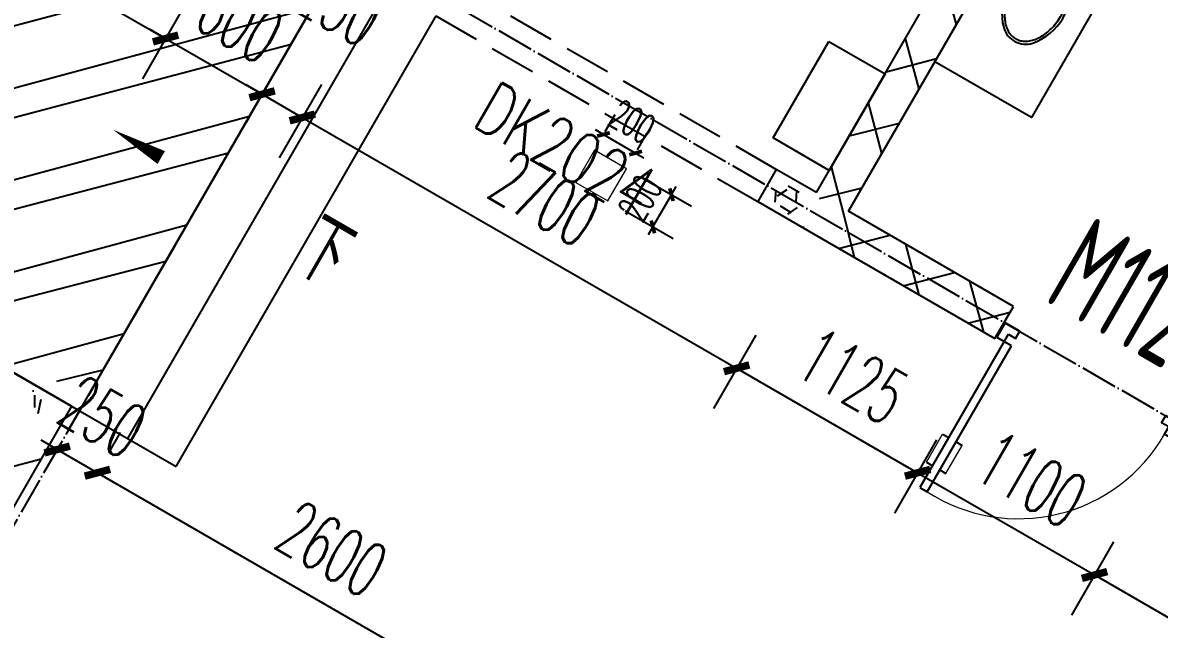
# Model space of a CAD drawing. Header units: millimetres. Extents: x 216654360 to 218309126, y 218099985 to 219647706.
# Drawn here: x 217932812 to 217938932, y 218949923 to 218953187 of the extents above; entities that cross this region are included whole.
import ezdxf

# ---------------------------------------------------------------- set-up
doc = ezdxf.new("R2010")
doc.units = ezdxf.units.MM
doc.header["$LTSCALE"] = 1000
for name, pattern in [('02-博雅楼平面图（V8）$0$DASH', [0.35, 0.25, -0.1]), ('DASH', [0.35, 0.25, -0.1]), ('DOTE', [2.4200000000000004, 2, -0.2, 0.02, -0.2])]:
    doc.linetypes.add(name, pattern=pattern)
doc.layers.add('02-博雅楼平面图（V8）$0$A-FLOR-OVHD', color=173, linetype='02-博雅楼平面图（V8）$0$DASH', lineweight=9)
for name, color, linetype in [('A-ANNO-DIMS', 3, 'Continuous'), ('A-ANNO-DOTE', 1, 'DOTE'), ('A-ANNO-IDEN', 3, 'Continuous'), ('A-ANNO-TXT', 7, 'Continuous'), ('A-DOOR-HOLE', 161, 'Continuous'), ('A-DOOR-IDEN', 53, 'Continuous'), ('A-FLOR-SPCL', 245, 'Continuous'), ('A-WALL', 2, 'Continuous'), ('PUB_HATCH', 8, 'Continuous'), ('WINDOW', 4, 'Continuous'), ('WINDOW_TEXT', 7, 'Continuous'), ('洁具', 7, 'Continuous'), ('现状植物', 3, 'Continuous')]:
    doc.layers.add(name, color=color, linetype=linetype)
doc.styles.add('_TCH_DIM_T3', font='SIMPLEX.shx', dxfattribs={"width": 0.5647058823529413, "bigfont": 'GBCBIG.shx'})
doc.styles.add('_TCH_WINDOW', font='GBENOR', dxfattribs={"width": 0.8, "bigfont": 'GBCBIG'})
doc.styles.add('A_DIM', font='SIMPLEX', dxfattribs={"width": 0.7, "bigfont": 'HZ'})
doc.dimstyles.new('_TCH_ARCH&&100', dxfattribs={"dimtxt": 297.5, "dimasz": 100, "dimexe": 250, "dimexo": 300, "dimgap": 126.25, "dimtad": 1, "dimdec": 0, "dimzin": 0, "dimdsep": 46, "dimtxsty": '_TCH_DIM_T3', "dimblk": 'ARCHTICK', "dimcen": 0.09, "dimclrt": 7, "dimazin": 2, "dimtfac": 1, "dimtdec": 0, "dimtix": 1, "dimtmove": 2, "dimatfit": 3, "dimfxl": 100, "dimtolj": 1, "dimtzin": 0, "dimarcsym": 0})
doc.dimstyles.new('_TCH_ARCH&&50', dxfattribs={"dimtxt": 157.5, "dimasz": 50, "dimexe": 125, "dimexo": 150, "dimgap": 58.75, "dimtad": 1, "dimdec": 0, "dimzin": 0, "dimdsep": 46, "dimtxsty": '_TCH_DIM_T3', "dimblk": 'ARCHTICK', "dimcen": 0.09, "dimclrt": 7, "dimazin": 2, "dimtfac": 1, "dimtdec": 0, "dimtix": 1, "dimtmove": 2, "dimatfit": 3, "dimfxl": 1, "dimtolj": 1, "dimtzin": 0, "dimarcsym": 0})
pattern_1 = [(45, (-6165679.106576437, -59482.65594915766), (-200.0002033111466, 200.0002033111467), []), (135, (-6165679.106576437, -59482.65594915766), (-200.0002033111467, -200.0002033111466), [])]
pattern_2 = [(0, (-6165525.106576437, -59848.65594915766), (600, 1200), [0, -1200]), (0, (-6166227.106576437, -60010.65594915766), (600, 1200), [0, -1200]), (0, (-6165837.106576437, -60022.65594915766), (600, 1200), [0, -1200]), (0, (-6165411.106576437, -59668.65594915766), (600, 1200), [0, -1200]), (0, (-6165909.106576437, -60082.65594915766), (600, 1200), [0, -1200]), (0, (-6165291.106576437, -58912.65594915766), (600, 1200), [0, -1200]), (0, (-6165657.106576437, -59008.65594915766), (600, 1200), [0, -1200]), (0, (-6165465.106576437, -59158.65594915766), (600, 1200), [0, -1200]), (0, (-6166443.106576437, -59182.65594915766), (600, 1200), [0, -1200]), (0, (-6165855.106576437, -59236.65594915766), (600, 1200), [0, -1200]), (0, (-6166083.106576437, -59542.65594915766), (600, 1200), [0, -1200]), (0, (-6166071.106576437, -59992.65594915766), (600, 1200), [0, -1200]), (0, (-6165621.106576437, -60040.65594915766), (600, 1200), [0, -1200]), (0, (-6165291.106576437, -59512.65594915766), (600, 1200), [0, -1200]), (0, (-6166413.106576437, -59698.65594915766), (600, 1200), [0, -1200]), (0, (-6166311.106576437, -59494.65594915766), (600, 1200), [0, -1200]), (0, (-6165843.106576437, -59578.65594915766), (600, 1200), [0, -1200]), (0, (-6166011.106576437, -59752.65594915766), (600, 1200), [0, -1200]), (0, (-6166107.106576437, -59356.65594915766), (600, 1200), [0, -1200]), (0, (-6165957.106576437, -58906.65594915766), (600, 1200), [0, -1200]), (0, (-6166365.106576437, -59950.65594915766), (600, 1200), [0, -1200]), (0, (-6165705.106576437, -59152.65594915766), (600, 1200), [0, -1200]), (0, (-6166263.106576437, -59134.65594915766), (600, 1200), [0, -1200]), (0, (-6166359.106576437, -58978.65594915766), (600, 1200), [0, -1200]), (130.601294, (-6165364.820860437, -59288.37023715767), (-2999.999966861969, 3600.000015739533), [52.683108, -22074.222]), (18.4349488, (-6165450.535144437, -59265.51309315766), (2999.999988936139, 1199.999991146445), [54.21048, -7535.2558]), (90, (-6165450.535144437, -59316.94166115766), (600.0000000000001, 1200), [51.428568, -2348.5713]), (161.565051, (-6165399.106576437, -59334.08452515766), (-3000.000015105215, 1199.999910544823), [54.21048, -7535.2558]), (53.1301023, (-6165399.106576437, -59334.08452515766), (600.0000011342403, 1199.99999943288), [57.14286, -5942.856999999999]), (135, (-6165353.392288437, -59945.51298915767), (-600.0000725322863, 1199.999918790402), [48.48732, -3345.6252]), (45, (-6165421.963720437, -59945.51298915767), (599.9999961647541, 1199.999995157935), [48.48732, -3345.6252]), (135, (-6165387.678004437, -59979.79878915766), (-600.0000725322863, 1199.999918790402), [48.48732, -3345.6252]), (45, (-6165387.678004437, -59979.79878915766), (599.9999961647541, 1199.999995157935), [48.48732, -3345.6252]), (116.565051, (-6165930.535096437, -59139.79880115766), (-0.0001043859734650709, 2399.999934707041), [63.88765199999999, -1277.753]), (180, (-6165959.106496437, -59082.65595315766), (-599.9999999999998, 1200), [68.571432, -1131.4285]), (63.43494880000001, (-6166056.249376437, -59139.79880115766), (5.432290706153253e-06, 2399.999988372672), [63.887652, -1277.753]), (116.565051, (-6166027.677976437, -59196.94166115766), (-0.0001043859734650709, 2399.999934707041), [63.88765199999999, -1277.753]), (0, (-6166027.677976437, -59196.94166115766), (600, 1200), [68.571432, -1131.4285]), (63.43494880000001, (-6165959.106496437, -59196.94166115766), (5.432290706153253e-06, 2399.999988372672), [63.887652, -1277.753]), (107.102728, (-6165479.106580437, -59545.51302915766), (-1799.999931184909, 6000.000009680287), [77.72269200000001, -32565.805]), (143.972626, (-6165501.963724437, -59471.22737715767), (-11399.99985547618, 8399.999990492668), [77.72269200000001, -16244.04]), (180, (-6165564.820864437, -59425.51308915766), (-599.9999999999998, 1200), [74.285712, -1125.7142]), (36.02737329999999, (-6165701.963716437, -59471.22737715767), (11399.99991575318, 8399.99990944439), [77.722692, -16244.04]), (71.5650511, (-6165724.820860437, -59539.79874915766), (1800.000009240657, 5999.99998966958), [72.280632, -7517.185600000001]), (107.102728, (-6165701.963716437, -59614.08450915766), (-1799.999931184909, 6000.000009680287), [77.72269200000001, -32565.805]), (143.972626, (-6165639.106576437, -59659.79874915766), (-11399.99985547618, 8399.999990492668), [77.72269200000001, -16244.04]), (0, (-6165639.106576437, -59659.79874915766), (600, 1200), [74.285712, -1125.7142]), (36.02737329999999, (-6165564.820864437, -59659.79874915766), (11399.99991575318, 8399.99990944439), [77.722692, -16244.04]), (71.5650511, (-6165501.963724437, -59614.08450915766), (1800.000009240657, 5999.99998966958), [72.280632, -7517.185600000001]), (150.255118, (-6165467.678008437, -58985.51309715767), (-1800.000004260273, 1199.999985130039), [46.07004, -9628.639200000001]), (90, (-6165507.678004437, -59008.37022915766), (600.0000000000001, 1200), [45.714288, -2354.2855]), (29.7448813, (-6165507.678004437, -59008.37022915766), (1800.000001060037, 1199.999994395642), [46.07004, -9628.639200000001]), (116.565051, (-6165747.678004437, -59836.94166915766), (-0.0001043859734650709, 2399.999934707041), [63.88765199999999, -1277.753]), (168.690067, (-6165776.249428437, -59779.79874915766), (-5400.000004006199, 1199.999969888218), [58.274508, -12179.371]), (41.18592510000001, (-6165879.106576437, -59808.37014915766), (14999.99990911732, 13199.99988457684), [60.743688, -25451.604]), (90, (-6165879.106576437, -59865.51306915766), (600.0000000000001, 1200), [57.14286, -2342.857]), (138.814074, (-6165833.392288437, -59905.51302915766), (-14999.99973338043, 13200.0000840726), [60.743688, -25451.604]), (16.6992442, (-6165833.392288437, -59905.51302915766), (19799.99985103278, 5999.99993715613), [59.6589, -24997.075]), (60.9453959, (-6165776.249428437, -59888.37018915766), (599.9999984077513, 1199.99998938541), [58.83217200000001, -24650.679]), (109.983106, (-6166250.535136437, -59334.08452515766), (-3000.000011299861, 8399.999977770043), [66.88400399999996, -28024.39499999999]), (155.556045, (-6166273.392256437, -59271.22737315766), (-7800.000029732115, 3599.999925205931), [69.045972, -28930.263]), (24.4439547, (-6166399.106536437, -59271.22737315766), (7800.000003890955, 3599.999982684802), [69.045972, -28930.263]), (70.01689340000001, (-6166421.963656438, -59334.08452515766), (3000.000009044286, 8399.999979161448), [66.88400399999999, -28024.395]), (109.983106, (-6166399.106536437, -59396.94166515766), (-3000.000011299861, 8399.999977770043), [66.88400399999996, -28024.39499999999]), (160.016893, (-6166336.249336437, -59419.79880915766), (-3000.000001763259, 1199.999945333349), [66.88400399999999, -13978.755]), (19.9831065, (-6166336.249336437, -59419.79880915766), (2999.999983528817, 1199.999998096056), [66.88400399999999, -13978.755]), (70.01689340000001, (-6166273.392256437, -59396.94166515766), (3000.000009044286, 8399.999979161448), [66.88400399999999, -28024.395]), (122.005383, (-6165804.820864437, -59442.65595315766), (-600.0000805229399, 1199.999938741572), [53.908464, -11266.868]), (18.4349488, (-6165884.820856437, -59414.08451715767), (2999.999988936139, 1199.999991146445), [54.21048, -7535.2558]), (90, (-6165884.820856437, -59465.51309715767), (600.0000000000001, 1200), [51.428568, -2348.5713]), (161.565051, (-6165833.392288437, -59482.65594915766), (-3000.000015105215, 1199.999910544823), [54.21048, -7535.2558]), (54.46232220000002, (-6165833.392288437, -59482.65594915766), (4199.999993914518, 5999.999991012131), [49.15614, -20596.423]), (116.565051, (-6166153.392256437, -59734.08450915766), (-0.0001043859734650709, 2399.999934707041), [63.88765199999999, -1277.753]), (180, (-6166181.963656438, -59676.94158915766), (-599.9999999999998, 1200), [62.85714, -1137.1428]), (59.0362434, (-6166279.106536437, -59734.08450915766), (600.000001953063, 1199.999994175555), [66.63945599999997, -13927.64399999999]), (120.963756, (-6166244.820856437, -59791.22730915766), (-600.0000819959288, 1199.999944893199), [66.639456, -13927.644]), (0, (-6166244.820856437, -59791.22730915766), (600, 1200), [62.85714, -1137.1428]), (63.43494880000001, (-6166181.963656438, -59791.22730915766), (5.432290706153253e-06, 2399.999988372672), [63.887652, -1277.753])]

# ---------------------------------------------------------------- blocks, each defined once
blk = doc.blocks.new('$plan$00003675')
at = {"layer": '洁具'}
for p, q in [((-9.98338611170766, -147.294690905168), (-18.82544915616745, -28.28810855087067)), ((18.82544915616745, -28.28810855087067), (9.98338611170766, -147.294690905168))]:
    blk.add_line(p, q, dxfattribs=at)
blk.add_lwpolyline([(17.21227861373336, -50), (65, -50, 0.4142135623731127), (80, -35), (80, -15, 0.414213562373095), (65, 0), (-65, 0, 0.4142135623732016), (-80, -15), (-80, -35, 0.4142135623730063), (-65, -50), (-17.21227861376246, -50), (-13.73909019282655, -94.74391506761822, 0.2000820524666615), (-205.3503878256015, -174.0703925840789, 0.4238671991985411), (-199.3807477268856, -351.3191037219549, 0.3580938266346115), (193.8476373472295, -356.7566292069932, 0.5197597231666006), (176.7114247889185, -147.82478565368, 0.149540415780804), (13.88741631114317, -94.74979396126946), (17.21227861375155, -50)], format="xyb", close=True, dxfattribs=at)
blk.add_circle((0, -259.4733301022789), 18, dxfattribs=at)
for centre, radius, start, end in [((0, -28.28810855087067), 18.82544915616847, 0, 180), ((0, -146.7184949795628), 9.999999999999993, 183.3031889674213, 356.6968110325787)]:
    blk.add_arc(centre, radius, start, end, dxfattribs=at)
blk.add_open_spline([(-13.14822788414313, -109.7322732743196), (-20.7509004426538, -110.0319813943352), (-28.33031368351658, -110.5918585287436), (-49.08088720074738, -112.8465895592817), (-62.11829754058272, -115.0825559898658), (-87.37283540482167, -121.0667427790177), (-99.58942610296072, -124.814915873154), (-122.8036876142432, -133.6808774613892), (-133.8007311488909, -138.7985351800889), (-154.2229395394097, -150.2042050586606), (-163.6473495682003, -156.491851335275), (-180.6376634400513, -169.9883260680363), (-188.2028132991982, -177.1962519229855), (-201.2777944742993, -192.2519365710759), (-206.7875049107242, -200.0980508594366), (-215.6608816990629, -216.1545459485205), (-219.0260712762829, -224.3634254444187), (-223.6082160471997, -240.9281328006036), (-224.8276779515145, -249.2848460216337), (-225.1383386410307, -266.0038757433067), (-224.2297883689462, -274.3692483405466), (-220.2727095857845, -290.9750951724272), (-217.2217886728176, -299.2169097594451), (-208.9727471965598, -315.3753498761944), (-203.7728400524647, -323.2906783857907), (-191.297874393058, -338.5267015632999), (-184.0227537697356, -345.8456745357398), (-167.5777162456943, -359.6041310970904), (-158.4085167507001, -366.0426055415737), (-138.4502176309761, -377.78353496005), (-127.6618883671763, -383.0855677186046), (-104.8102462445386, -392.3459497228905), (-92.74757826223504, -396.304146716051), (-67.74057017016457, -402.7255575730233), (-54.79677671569516, -405.1887167852692), (-28.45151007635286, -408.527677898237), (-15.05053532638703, -409.403460406611), (11.76991484969039, -409.5351461433165), (25.18890587295755, -408.7910486900946), (51.60564455433632, -405.7105612723244), (64.60289599583484, -403.3741888751101), (89.75045285740634, -397.1966023347632), (101.9002172505134, -393.3554385777534), (124.9565523744968, -384.314646852974), (135.8624881856667, -379.1151587245695), (156.0818092309928, -367.5604636854696), (165.3944324805634, -361.2056466440699), (182.1455632552097, -347.592239756239), (189.583331171918, -340.3345987892972), (202.3944621394039, -325.1979150525003), (207.7677818664815, -317.3205532530119), (216.3660551335488, -301.2178188714315), (219.5926498521294, -292.9938645319489), (223.8990946956619, -276.4101294087595), (224.9814115243789, -268.0492616943229), (225.0181141273642, -251.3295727055956), (223.9725296014221, -242.9676827522781), (219.7399338182295, -226.3790894647536), (216.5504693527764, -218.151245352914), (208.0259609936038, -202.0364685594832), (202.6892447510618, -194.1509299904283), (189.9490060793469, -178.9929403833085), (182.5455053521728, -171.7221794650686), (165.8587992250395, -158.0778197156033), (156.5763291231997, -151.7051823582005), (136.411818862427, -140.1108764674864), (125.5305425281986, -134.8896044565918), (102.5170506243594, -125.8022120829555), (90.38547205436043, -121.9362340948283), (65.2671605812211, -115.7069897765468), (52.28096986599849, -113.3437747042917), (30.50639608118217, -110.7581068582804), (21.84252989321249, -110.0750149733649), (13.14822788411402, -109.7322732743196)], degree=3, knots=[4.769666502918462, 4.769666502918462, 4.769666502918462, 4.769666502918462, 4.869141429382308, 4.869141429382308, 5.044300173666024, 5.044300173666024, 5.219458917949741, 5.219458917949741, 5.394617662233457, 5.394617662233457, 5.569776406517173, 5.569776406517173, 5.744935150800889, 5.744935150800889, 5.920093895084605, 5.920093895084605, 6.095252639368321, 6.095252639368321, 6.270411383652037, 6.270411383652037, 6.445570127935754, 6.445570127935754, 6.62072887221947, 6.62072887221947, 6.795887616503186, 6.795887616503186, 6.971046360786902, 6.971046360786902, 7.146205105070618, 7.146205105070618, 7.321363849354334, 7.321363849354334, 7.49652259363805, 7.49652259363805, 7.671681337921767, 7.671681337921767, 7.846840082205483, 7.846840082205483, 8.021998826489199, 8.021998826489199, 8.197157570772914, 8.197157570772914, 8.37231631505663, 8.37231631505663, 8.547475059340345, 8.547475059340345, 8.72263380362406, 8.72263380362406, 8.897792547907775, 8.897792547907775, 9.07295129219149, 9.07295129219149, 9.248110036475206, 9.248110036475206, 9.42326878075892, 9.42326878075892, 9.598427525042636, 9.598427525042636, 9.773586269326351, 9.773586269326351, 9.948745013610067, 9.948745013610067, 10.12390375789378, 10.12390375789378, 10.2990625021775, 10.2990625021775, 10.47422124646121, 10.47422124646121, 10.64937999074493, 10.64937999074493, 10.82453873502864, 10.82453873502864, 10.93829676503048, 10.93829676503048, 10.93829676503048, 10.93829676503048], dxfattribs=at)
blk = doc.blocks.new('2929sk')
at = {"layer": 'A-ANNO-DOTE', "ltscale": 0.1}
for p, q in [((-25708.41759934928, -98506.28522877552), (-25708.41759934928, -79972.76195832115)), ((-16719.25256192591, -91672.76195832115), (-75808.41759934928, -91672.76195832127))]:
    blk.add_line(p, q, dxfattribs=at)
blk = doc.blocks.new('_ArchTick')
at = {"color": 0, "linetype": 'ByBlock', "const_width": 0.4}
blk.add_lwpolyline([(-0.5, -0.5), (0.5, 0.5)], dxfattribs=at)
blk = doc.blocks.new('*D277')
at = {"layer": 'A-ANNO-DIMS', "color": 0, "lineweight": -2, "transparency": 16777216}
for p, q in [((6074553.332732968, 38191.64101953118), (6074850.032353457, 38191.64101953118)), ((6074725.032353457, 38191.64101953118), (6074725.032353457, 38241.64101953118)), ((6074725.032353457, 37991.64101953118), (6074725.032353457, 38191.64101953118)), ((6074553.332732968, 37991.64101953118), (6074850.032353457, 37991.64101953118)), ((6074725.032353457, 37991.64101953118), (6074725.032353457, 37941.64101953118))]:
    blk.add_line(p, q, dxfattribs=at)
at = {"layer": 'Defpoints', "color": 0, "transparency": 16777216}
for p in [(6074403.332732968, 38191.64101953118), (6074725.032353457, 38191.64101953118), (6074403.332732968, 37991.64101953118)]:
    blk.add_point(p, dxfattribs=at)
at = {"layer": 'A-ANNO-DIMS', "color": 0, "lineweight": -2, "transparency": 16777216, "xscale": 50, "yscale": 50, "zscale": 50}
for p, rotation in [((6074725.032353457, 38191.64101953118), 270), ((6074725.032353457, 37991.64101953118), 90)]:
    blk.add_blockref('_ArchTick', p, dxfattribs=dict(at, rotation=rotation))
at = {"layer": 'A-ANNO-DIMS', "color": 7, "transparency": 16777216, "insert": (6074587.532353457, 38091.64101953215), "char_height": 157.5, "attachment_point": 5, "rotation": 90, "style": '_TCH_DIM_T3'}
blk.add_mtext('\\A1;200', dxfattribs=at)
blk = doc.blocks.new('*D278')
at = {"layer": 'A-ANNO-DIMS', "color": 0, "lineweight": -2, "transparency": 16777216}
for p, q in [((6074245.844556837, 38308.66546164959), (6074245.844556837, 38414.37415484939)), ((6074445.844556837, 38308.66546164959), (6074445.844556837, 38414.37415484939)), ((6074245.844556837, 38289.37415484939), (6074195.844556837, 38289.37415484939)), ((6074245.844556837, 38289.37415484939), (6074445.844556837, 38289.37415484939)), ((6074445.844556837, 38289.37415484939), (6074495.844556837, 38289.37415484939))]:
    blk.add_line(p, q, dxfattribs=at)
at = {"layer": 'Defpoints', "color": 0, "transparency": 16777216}
for p in [(6074445.844556837, 38289.37415484939), (6074245.844556837, 38158.66546164959), (6074445.844556837, 38158.66546164959)]:
    blk.add_point(p, dxfattribs=at)
at = {"layer": 'A-ANNO-DIMS', "color": 0, "lineweight": -2, "transparency": 16777216, "xscale": 50, "yscale": 50, "zscale": 50}
blk.add_blockref('_ArchTick', (6074245.844556837, 38289.37415484939), dxfattribs=at)
at = {"layer": 'A-ANNO-DIMS', "color": 0, "lineweight": -2, "transparency": 16777216, "xscale": 50, "yscale": 50, "zscale": 50, "rotation": 180}
blk.add_blockref('_ArchTick', (6074445.844556837, 38289.37415484939), dxfattribs=at)
at = {"layer": 'A-ANNO-DIMS', "color": 7, "transparency": 16777216, "insert": (6074345.844556837, 38426.87415484939), "char_height": 157.5, "attachment_point": 5, "style": '_TCH_DIM_T3'}
blk.add_mtext('\\A1;200', dxfattribs=at)
blk = doc.blocks.new('*D311')
at = {"layer": 'A-ANNO-DIMS', "color": 0, "lineweight": -2, "transparency": 16777216}
for p, q in [((6072545.857502948, 35474.14101954784), (6072545.857502948, 35601)), ((6072795.844556847, 35474.14101954784), (6072795.844556847, 35601)), ((6072545.857502948, 35351), (6072445.857502948, 35351)), ((6072545.857502948, 35351), (6072795.844556847, 35351)), ((6072795.844556847, 35351), (6072895.844556847, 35351))]:
    blk.add_line(p, q, dxfattribs=at)
at = {"layer": 'Defpoints', "color": 0, "transparency": 16777216}
for p in [(6072795.844556847, 35351), (6072545.857502948, 35174.14101954784), (6072795.844556847, 35174.14101954784)]:
    blk.add_point(p, dxfattribs=at)
at = {"layer": 'A-ANNO-DIMS', "color": 0, "lineweight": -2, "transparency": 16777216, "xscale": 100, "yscale": 100, "zscale": 100}
blk.add_blockref('_ArchTick', (6072545.857502948, 35351), dxfattribs=at)
at = {"layer": 'A-ANNO-DIMS', "color": 0, "lineweight": -2, "transparency": 16777216, "xscale": 100, "yscale": 100, "zscale": 100, "rotation": 180}
blk.add_blockref('_ArchTick', (6072795.844556847, 35351), dxfattribs=at)
at = {"layer": 'A-ANNO-DIMS', "color": 7, "transparency": 16777216, "insert": (6072670.851029897, 35626), "char_height": 297.5, "attachment_point": 5, "style": '_TCH_DIM_T3'}
blk.add_mtext('\\A1;250', dxfattribs=at)
blk = doc.blocks.new('*D312')
at = {"layer": 'A-ANNO-DIMS', "color": 0, "lineweight": -2, "transparency": 16777216}
for p, q in [((6072795.844556847, 35474.14101954784), (6072795.844556847, 35601)), ((6075395.844556845, 35474.14101954784), (6075395.844556845, 35601)), ((6072795.844556847, 35351), (6075395.844556845, 35351))]:
    blk.add_line(p, q, dxfattribs=at)
at = {"layer": 'Defpoints', "color": 0, "transparency": 16777216}
for p in [(6075395.844556845, 35351), (6072795.844556847, 35174.14101954784), (6075395.844556845, 35174.14101954784)]:
    blk.add_point(p, dxfattribs=at)
at = {"layer": 'A-ANNO-DIMS', "color": 0, "lineweight": -2, "transparency": 16777216, "xscale": 100, "yscale": 100, "zscale": 100, "rotation": 180}
blk.add_blockref('_ArchTick', (6072795.844556847, 35351), dxfattribs=at)
at = {"layer": 'A-ANNO-DIMS', "color": 0, "lineweight": -2, "transparency": 16777216, "xscale": 100, "yscale": 100, "zscale": 100}
blk.add_blockref('_ArchTick', (6075395.844556845, 35351), dxfattribs=at)
at = {"layer": 'A-ANNO-DIMS', "color": 7, "transparency": 16777216, "insert": (6074095.844556846, 35626), "char_height": 297.5, "attachment_point": 5, "style": '_TCH_DIM_T3'}
blk.add_mtext('\\A1;2600', dxfattribs=at)
blk = doc.blocks.new('*D397')
at = {"layer": 'A-ANNO-DIMS', "color": 0, "lineweight": -2, "transparency": 16777216}
for p, q in [((6077720.830090371, 37763.22272731875), (6077720.830090371, 37308.11598626612)), ((6079495.844556829, 37763.22272731875), (6079495.844556829, 37308.11598626612)), ((6077720.830090371, 37558.11598626612), (6079495.844556829, 37558.11598626612))]:
    blk.add_line(p, q, dxfattribs=at)
at = {"layer": 'Defpoints', "color": 0, "transparency": 16777216}
for p in [(6077720.830090371, 38063.22272731875), (6079495.844556829, 38063.22272731875), (6079495.844556829, 37558.11598626612)]:
    blk.add_point(p, dxfattribs=at)
at = {"layer": 'A-ANNO-DIMS', "color": 0, "lineweight": -2, "transparency": 16777216, "xscale": 100, "yscale": 100, "zscale": 100, "rotation": 180}
blk.add_blockref('_ArchTick', (6077720.830090371, 37558.11598626612), dxfattribs=at)
at = {"layer": 'A-ANNO-DIMS', "color": 0, "lineweight": -2, "transparency": 16777216, "xscale": 100, "yscale": 100, "zscale": 100}
blk.add_blockref('_ArchTick', (6079495.844556829, 37558.11598626612), dxfattribs=at)
at = {"layer": 'A-ANNO-DIMS', "color": 7, "transparency": 16777216, "insert": (6078608.3373236, 37833.11598626612), "char_height": 297.5, "attachment_point": 5, "style": '_TCH_DIM_T3'}
blk.add_mtext('\\A1;1775', dxfattribs=at)
blk = doc.blocks.new('*D398')
at = {"layer": 'A-ANNO-DIMS', "color": 0, "lineweight": -2, "transparency": 16777216}
for p, q in [((6076620.830090371, 37763.22272731875), (6076620.830090371, 37308.11598626612)), ((6077720.830090371, 37763.22272731875), (6077720.830090371, 37308.11598626612)), ((6076620.830090371, 37558.11598626612), (6077720.830090371, 37558.11598626612))]:
    blk.add_line(p, q, dxfattribs=at)
at = {"layer": 'Defpoints', "color": 0, "transparency": 16777216}
for p in [(6076620.830090371, 38063.22272731875), (6077720.830090371, 38063.22272731875), (6077720.830090371, 37558.11598626612)]:
    blk.add_point(p, dxfattribs=at)
at = {"layer": 'A-ANNO-DIMS', "color": 0, "lineweight": -2, "transparency": 16777216, "xscale": 100, "yscale": 100, "zscale": 100, "rotation": 180}
blk.add_blockref('_ArchTick', (6076620.830090371, 37558.11598626612), dxfattribs=at)
at = {"layer": 'A-ANNO-DIMS', "color": 0, "lineweight": -2, "transparency": 16777216, "xscale": 100, "yscale": 100, "zscale": 100}
blk.add_blockref('_ArchTick', (6077720.830090371, 37558.11598626612), dxfattribs=at)
at = {"layer": 'A-ANNO-DIMS', "color": 7, "transparency": 16777216, "insert": (6077170.830090371, 37833.11598626612), "char_height": 297.5, "attachment_point": 5, "style": '_TCH_DIM_T3'}
blk.add_mtext('\\A1;1100', dxfattribs=at)
blk = doc.blocks.new('*D399')
at = {"layer": 'A-ANNO-DIMS', "color": 0, "lineweight": -2, "transparency": 16777216}
for p, q in [((6075495.818302418, 37763.22272731875), (6075495.818302418, 37308.11598626612)), ((6076620.830090371, 37763.22272731875), (6076620.830090371, 37308.11598626612)), ((6075495.818302418, 37558.11598626612), (6076620.830090371, 37558.11598626612))]:
    blk.add_line(p, q, dxfattribs=at)
at = {"layer": 'Defpoints', "color": 0, "transparency": 16777216}
for p in [(6075495.818302418, 38063.22272731875), (6076620.830090371, 38063.22272731875), (6076620.830090371, 37558.11598626612)]:
    blk.add_point(p, dxfattribs=at)
at = {"layer": 'A-ANNO-DIMS', "color": 0, "lineweight": -2, "transparency": 16777216, "xscale": 100, "yscale": 100, "zscale": 100, "rotation": 180}
blk.add_blockref('_ArchTick', (6075495.818302418, 37558.11598626612), dxfattribs=at)
at = {"layer": 'A-ANNO-DIMS', "color": 0, "lineweight": -2, "transparency": 16777216, "xscale": 100, "yscale": 100, "zscale": 100}
blk.add_blockref('_ArchTick', (6076620.830090371, 37558.11598626612), dxfattribs=at)
at = {"layer": 'A-ANNO-DIMS', "color": 7, "transparency": 16777216, "insert": (6076058.324196395, 37833.11598626612), "char_height": 297.5, "attachment_point": 5, "style": '_TCH_DIM_T3'}
blk.add_mtext('\\A1;1125', dxfattribs=at)
blk = doc.blocks.new('*D400')
at = {"layer": 'A-ANNO-DIMS', "color": 0, "lineweight": -2, "transparency": 16777216}
for p, q in [((6072795.844556831, 37763.22272731875), (6072795.844556831, 37308.11598626612)), ((6075495.818302418, 37763.22272731875), (6075495.818302418, 37308.11598626612)), ((6072795.844556831, 37558.11598626612), (6075495.818302418, 37558.11598626612))]:
    blk.add_line(p, q, dxfattribs=at)
at = {"layer": 'Defpoints', "color": 0, "transparency": 16777216}
for p in [(6072795.844556831, 38063.22272731875), (6075495.818302418, 38063.22272731875), (6075495.818302418, 37558.11598626612)]:
    blk.add_point(p, dxfattribs=at)
at = {"layer": 'A-ANNO-DIMS', "color": 0, "lineweight": -2, "transparency": 16777216, "xscale": 100, "yscale": 100, "zscale": 100, "rotation": 180}
blk.add_blockref('_ArchTick', (6072795.844556831, 37558.11598626612), dxfattribs=at)
at = {"layer": 'A-ANNO-DIMS', "color": 0, "lineweight": -2, "transparency": 16777216, "xscale": 100, "yscale": 100, "zscale": 100}
blk.add_blockref('_ArchTick', (6075495.818302418, 37558.11598626612), dxfattribs=at)
at = {"layer": 'A-ANNO-DIMS', "color": 7, "transparency": 16777216, "insert": (6074145.831429625, 37833.11598626612), "char_height": 297.5, "attachment_point": 5, "style": '_TCH_DIM_T3'}
blk.add_mtext('\\A1;2700', dxfattribs=at)
blk = doc.blocks.new('*D401')
at = {"layer": 'A-ANNO-DIMS', "color": 0, "lineweight": -2, "transparency": 16777216}
for p, q in [((6072545.844556831, 37763.22272731875), (6072545.844556831, 37308.11598626612)), ((6072795.844556831, 37763.22272731875), (6072795.844556831, 37308.11598626612)), ((6072545.844556831, 37558.11598626612), (6072445.844556831, 37558.11598626612)), ((6072545.844556831, 37558.11598626612), (6072795.844556831, 37558.11598626612)), ((6072795.844556831, 37558.11598626612), (6072895.844556831, 37558.11598626612))]:
    blk.add_line(p, q, dxfattribs=at)
at = {"layer": 'Defpoints', "color": 0, "transparency": 16777216}
for p in [(6072545.844556831, 38063.22272731875), (6072795.844556831, 38063.22272731875), (6072795.844556831, 37558.11598626612)]:
    blk.add_point(p, dxfattribs=at)
at = {"layer": 'A-ANNO-DIMS', "color": 0, "lineweight": -2, "transparency": 16777216, "xscale": 100, "yscale": 100, "zscale": 100}
blk.add_blockref('_ArchTick', (6072545.844556831, 37558.11598626612), dxfattribs=at)
at = {"layer": 'A-ANNO-DIMS', "color": 0, "lineweight": -2, "transparency": 16777216, "xscale": 100, "yscale": 100, "zscale": 100, "rotation": 180}
blk.add_blockref('_ArchTick', (6072795.844556831, 37558.11598626612), dxfattribs=at)
at = {"layer": 'A-ANNO-DIMS', "color": 7, "transparency": 16777216, "insert": (6072670.844556831, 38183.11598626612), "char_height": 297.5, "attachment_point": 5, "style": '_TCH_DIM_T3'}
blk.add_mtext('\\A1;250', dxfattribs=at)
blk = doc.blocks.new('*D402')
at = {"layer": 'A-ANNO-DIMS', "color": 0, "lineweight": -2, "transparency": 16777216}
for p, q in [((6071945.858122321, 37763.22272731875), (6071945.858122321, 37308.11598626612)), ((6072545.844556831, 37763.22272731875), (6072545.844556831, 37308.11598626612)), ((6071945.858122321, 37558.11598626612), (6071845.858122321, 37558.11598626612)), ((6071945.858122321, 37558.11598626612), (6072545.844556831, 37558.11598626612)), ((6072545.844556831, 37558.11598626612), (6072645.844556831, 37558.11598626612))]:
    blk.add_line(p, q, dxfattribs=at)
at = {"layer": 'Defpoints', "color": 0, "transparency": 16777216}
for p in [(6071945.858122321, 38063.22272731875), (6072545.844556831, 38063.22272731875), (6072545.844556831, 37558.11598626612)]:
    blk.add_point(p, dxfattribs=at)
at = {"layer": 'A-ANNO-DIMS', "color": 0, "lineweight": -2, "transparency": 16777216, "xscale": 100, "yscale": 100, "zscale": 100}
blk.add_blockref('_ArchTick', (6071945.858122321, 37558.11598626612), dxfattribs=at)
at = {"layer": 'A-ANNO-DIMS', "color": 0, "lineweight": -2, "transparency": 16777216, "xscale": 100, "yscale": 100, "zscale": 100, "rotation": 180}
blk.add_blockref('_ArchTick', (6072545.844556831, 37558.11598626612), dxfattribs=at)
at = {"layer": 'A-ANNO-DIMS', "color": 7, "transparency": 16777216, "insert": (6072245.851339576, 37833.11598626612), "char_height": 297.5, "attachment_point": 5, "style": '_TCH_DIM_T3'}
blk.add_mtext('\\A1;600', dxfattribs=at)
blk = doc.blocks.new('*D403')
at = {"layer": 'A-ANNO-DIMS', "color": 0, "lineweight": -2, "transparency": 16777216}
for p, q in [((6069195.844556832, 37763.22272731875), (6069195.844556832, 37308.11598626612)), ((6071945.858122321, 37763.22272731875), (6071945.858122321, 37308.11598626612)), ((6069195.844556832, 37558.11598626612), (6071945.858122321, 37558.11598626612))]:
    blk.add_line(p, q, dxfattribs=at)
at = {"layer": 'Defpoints', "color": 0, "transparency": 16777216}
for p in [(6069195.844556832, 38063.22272731875), (6071945.858122321, 38063.22272731875), (6071945.858122321, 37558.11598626612)]:
    blk.add_point(p, dxfattribs=at)
at = {"layer": 'A-ANNO-DIMS', "color": 0, "lineweight": -2, "transparency": 16777216, "xscale": 100, "yscale": 100, "zscale": 100, "rotation": 180}
blk.add_blockref('_ArchTick', (6069195.844556832, 37558.11598626612), dxfattribs=at)
at = {"layer": 'A-ANNO-DIMS', "color": 0, "lineweight": -2, "transparency": 16777216, "xscale": 100, "yscale": 100, "zscale": 100}
blk.add_blockref('_ArchTick', (6071945.858122321, 37558.11598626612), dxfattribs=at)
at = {"layer": 'A-ANNO-DIMS', "color": 7, "transparency": 16777216, "insert": (6070570.851339577, 37833.11598626612), "char_height": 297.5, "attachment_point": 5, "style": '_TCH_DIM_T3'}
blk.add_mtext('\\A1;2750', dxfattribs=at)
blk = doc.blocks.new('$DorLib2D$00000009')
for p, q in [((0.4128784780300046, 0.9052619659617922), (0.4128784780300046, 0.08070055595349494)), ((0.4541065485304194, 0.9052619659617922), (0.4128784780300046, 0.9052619659617922)), ((0.4541065485304194, 0.08070055595349494), (0.4541065485304194, 0.9052619659617922)), ((0.4128784780300046, 0.7821568824082695), (0.3780038555081039, 0.7821568824082694)), ((0.4889811710523202, 0.7821568824082694), (0.4541065485304194, 0.7821568824082695)), ((0.4128784780300046, 0.6235084014994399), (0.3780038555081039, 0.6235084014994398)), ((0.4889811710523202, 0.6235084014994398), (0.4541065485304194, 0.6235084014994399)), ((-0.4941390729791224, 0.08070055595349494), (-0.4529110024787076, 0.08070055595349494)), ((-0.4941390729791224, -0.001755585047334795), (-0.4941390729791224, 0.08070055595349494)), ((-0.4529110024787076, 0.08070055595349494), (-0.4529110024787076, 0.03947248545308008)), ((0.4128784780300046, 0.08070055595349494), (0.4541065485304194, 0.08070055595349494)), ((0.4953346190308343, 0.08070055595349494), (0.4541065485304194, 0.08070055595349494)), ((0.4541065485304194, 0.08070055595349494), (0.4541065485304194, 0.03947248545308008)), ((0.4953346190308343, -0.001755585047334795), (0.4953346190308343, 0.08070055595349494)), ((-0.4529110024787076, 0.03947248545308008), (-0.4116829319782927, 0.03947248545308008)), ((-0.4116829319782927, 0.03947248545308008), (-0.4116829319782927, -0.001755585047334795)), ((0.4541065485304194, 0.03947248545308008), (0.4128784780300046, 0.03947248545308008)), ((0.4128784780300046, 0.03947248545308008), (0.4128784780300046, -0.001755585047334795)), ((-0.4941390729791224, -0.001755585047334795), (-0.4941390729791224, -0.001755585047334795)), ((-0.4116829319782927, -0.001755585047334795), (-0.4941390729791224, -0.001755585047334795)), ((0.4128784780300046, -0.001755585047334795), (0.4953346190308343, -0.001755585047334795)), ((0.4953346190308343, -0.001755585047334795), (0.4953346190308343, -0.001755585047334795))]:
    blk.add_line(p, q)
at = {"lineweight": 13}
for p, q in [((0.3780038555081039, 0.7821568824082694), (0.3780038555081039, 0.6235084014994398)), ((0.4889811710523202, 0.7821568824082694), (0.4889811710523202, 0.6235084014994398))]:
    blk.add_line(p, q, dxfattribs=at)
blk.add_arc((0.3716497624938499, 0.08173193500353383), 0.8245614100082972, 87.13397114007623, 180.0716668053313, dxfattribs=at)
blk = doc.blocks.new('A$C04836B57')
h = blk.add_hatch()
h.set_pattern_fill('ANSI32', color=251, scale=100)
h.set_pattern_definition([(45, (-6165879.106576437, -59482.65594915765), (-336.7596045400933, 336.7596045400933), []), (45, (-6165654.600076437, -59482.65594915765), (-336.7596045400933, 336.7596045400933), [])])
edge = h.paths.add_edge_path()
edge.add_line((-93806.74076194037, -23891.01582656463), (-100673.4373654258, -23891.01599156326))
edge.add_line((-100673.4373654258, -23891.01599156326), (-100673.4219870726, -17291.0197903212))
edge.add_line((-100673.4219870726, -17291.0197903212), (-98133.13709999435, -17291.01962532845))
edge.add_line((-98133.13709999435, -17291.01962532845), (-98133.13737810124, -18541.02919732087))
edge.add_line((-98133.13737810124, -18541.02919732087), (-93433.42846856453, -18541.02703158677))
edge.add_line((-93433.42846856453, -18541.02703158677), (-93433.42581176851, -17391.02929940046))
edge.add_line((-93433.42581176851, -17391.02929940046), (-93433.19577457756, -17391.04147912645))
edge.add_line((-93433.19577457756, -17391.04147912645), (-93433.20651115384, -20965.82024458147))
edge.add_line((-93433.20651115384, -20965.82024458147), (-93333.25523686316, -20965.81023058342))
edge.add_line((-93333.25523686316, -20965.81023058342), (-93333.26880235411, -23765.83032686323))
at = {"layer": 'PUB_HATCH'}
h = blk.add_hatch(dxfattribs=at)
h.set_pattern_fill('多孔材料', color=256, scale=100, style=0)
h.set_pattern_definition(pattern_1)
h.paths.add_polyline_path([(-90383.28942654189, -20957.89429834249), (-90283.2882686574, -20891.22763167352), (-90283.22996815853, -19212.78583633815), (-90416.56330011692, -19212.743991041), (-90483.23343957681, -19312.7230839117), (-90483.28826876357, -20891.22763167701)])
h = blk.add_hatch(dxfattribs=at)
h.set_pattern_fill('加气混凝土', color=256, scale=100, style=0)
h.set_pattern_definition(pattern_2)
h.paths.add_polyline_path([(-90483.28826876357, -20891.22763167701), (-90733.26201959047, -20891.22763167874), (-90733.26201959047, -21091.22763167352), (-90383.29174220376, -21091.22763167696), (-90383.28942654189, -20957.89429834249)])
h = blk.add_hatch(dxfattribs=at)
h.set_pattern_fill('多孔材料', color=256, scale=100, style=0)
h.set_pattern_definition(pattern_1)
h.paths.add_polyline_path([(-90383.29174220376, -21091.22763167696), (-89258.2764860671, -21091.22763168029), (-89258.2764860671, -20891.2276316745), (-90283.2882686574, -20891.22763167352), (-90383.28942654189, -20957.89429834249)])
h = blk.add_hatch(dxfattribs=at)
h.set_pattern_fill('加气混凝土', color=256, scale=100, style=0)
h.set_pattern_definition(pattern_2)
h.paths.add_polyline_path([(-93583.26567819994, -24091.03333018304), (-93383.26610860694, -23891.03429913663), (-96803.26383586135, -23891.01772997505), (-96803.26390011329, -24024.35106331515), (-96683.26393223647, -24091.01831135387)])
h = blk.add_hatch(dxfattribs=at)
h.set_pattern_fill('普通砖', color=256, scale=100, style=0)
h.set_pattern_definition([(45, (-6165879.106576437, -59303.14459915766), (-176.776766007315, 176.776766007315), [])])
h.paths.add_polyline_path([(-93383.26610860694, -23891.03429913663), (-93583.26567819994, -24091.03333018304), (-93583.26180437673, -25891.01514480729), (-93383.26180437673, -25891.01471437956)])
blk.add_lwpolyline([(-93806.74076194037, -23891.01582656463), (-100673.4373654258, -23891.01599156326), (-100673.4219870726, -17291.0197903212), (-98133.13709999435, -17291.01962532845), (-98133.13737810124, -18541.02919732087), (-93433.42846856453, -18541.02703158677), (-93433.42581176851, -17391.02929940046), (-93433.19577457756, -17391.04147912645), (-93433.20651115384, -20965.82024458147), (-93333.25523686316, -20965.81023058342), (-93333.26880235411, -23765.83032686323)])
blk.add_lwpolyline([(-100673.4264466753, -23891.01583479169), (-93333.26232536882, -23891.01536547297), (-93333.26171384845, -21291.01477746145), (-100673.425835155, -21291.01524678017)], close=True)
at = {"layer": '02-博雅楼平面图（V8）$0$A-FLOR-OVHD'}
blk.add_lwpolyline([(-91633.26201959979, -21491.01492962649), (-91433.26201959979, -21491.01492962649), (-91433.26201959979, -21291.01492962649), (-91633.26201959979, -21291.01492962649)], close=True, dxfattribs=at)
at = {"layer": 'A-ANNO-IDEN'}
blk.add_lwpolyline([(-92838.93241921347, -22491.02497776855, 0, 0, 0), (-93933.26201960724, -22491.02497776855, 0, 80.00000000000001, 0), (-93633.26201960724, -22491.02497776855, 0, 0, 0)], format="xyseb", dxfattribs=at)
at = {"layer": 'A-DOOR-HOLE', "linetype": 'DASH'}
for p, q in [((-90733.26201961003, -20891.22763167696), (-92733.26201961003, -20891.22763167696)), ((-92733.26201961003, -21091.22763167696), (-90733.26201961003, -21091.22763167696))]:
    blk.add_line(p, q, dxfattribs=at)
at = {"layer": 'A-FLOR-SPCL'}
blk.add_lwpolyline([(-89683.27638739534, -18912.78583619533), (-89683.27638720907, -19962.78583715235), (-90283.27638720907, -19962.78583729661), (-90283.27638739627, -18912.78583633819)], close=True, dxfattribs=at)
at = {"layer": 'A-WALL'}
for p, q in [((-90283.2882686574, -20891.22763167352), (-90283.22996815853, -19212.78583633815)), ((-90483.28826876357, -20891.22763167701), (-90483.23343957681, -19312.7230839117)), ((-90483.28826876357, -20891.22763167701), (-90733.26201959047, -20891.22763167874)), ((-90733.26201959047, -20891.22763167874), (-90733.26201959047, -21091.22763167352)), ((-89258.2764860671, -20891.2276316745), (-90283.2882686574, -20891.22763167352)), ((-89258.2764860671, -21091.22763168029), (-89258.2764860671, -20891.2276316745)), ((-93333.2620196091, -23891.03502590847), (-93333.26201960724, -21091.01492962865)), ((-93033.2620196091, -23891.03502590847), (-93033.2620196091, -21091.22763166679)), ((-92733.26201961003, -23891.03502590847), (-92733.26201961003, -21091.01492962882)), ((-90733.26201959047, -21091.22763167352), (-90383.29174220376, -21091.22763167696)), ((-90383.29174220376, -21091.22763167696), (-89258.2764860671, -21091.22763168029)), ((-93383.26610860694, -23891.03429913663), (-96803.26383586135, -23891.01772997505)), ((-93383.26610860694, -23891.03429913663), (-92733.26201961003, -23891.03502590847)), ((-93383.26610860694, -23891.03429913663), (-93383.26180437673, -25891.01471437956))]:
    blk.add_line(p, q, dxfattribs=at)
at = {"layer": 'A-WALL', "color": 7}
blk.add_lwpolyline([(-90833.28347302601, -20153.16075379591), (-90483.28347302601, -20153.16075379591), (-90483.28347302601, -20753.16075379591), (-90833.28347302601, -20753.16075379591)], close=True, dxfattribs=at)
at = {"layer": 'A-FLOR-SPCL'}
for name, p, rotation in [('2929sk', (-119041.6796189575, -112663.7768879475), 180), ('$plan$00003675', (-90228.40084914863, -19412.78583632644), 90.00000001373924)]:
    blk.add_blockref(name, p, dxfattribs=dict(at, rotation=rotation))
at = {"layer": 'WINDOW'}
ref = blk.add_blockref('$DorLib2D$00000009', (-88708.27648607269, -20991.22763167696), dxfattribs=dict(at, xscale=1100, yscale=1100, zscale=200, rotation=180))
ref.add_attrib('A', 'M1124', (-89141.99609899987, -20781.28056104635), dxfattribs={"layer": 'WINDOW_TEXT', "height": 525, "style": '_TCH_WINDOW', "width": 0.6400000000000001})
at = {"layer": 'A-ANNO-TXT', "color": 7, "style": 'A_DIM', "width": 0.7}
blk.add_text('下', height=350, dxfattribs=at).set_placement((-92733.93241921347, -22666.02497776855))
at = {"layer": 'A-DOOR-IDEN', "style": 'A_DIM', "width": 0.6999999999999998}
blk.add_text('DK2024', height=280, dxfattribs=at).set_placement((-92279.26201961003, -21506.01492962882))
at = {"layer": 'A-ANNO-DIMS'}
for p1, p2, distance, dimstyle, picture, middle in [((-91633.26201959979, -21323.99048750807), (-91433.26201959979, -21323.99048750807), 130.70869319978738, '_TCH_ARCH&&50', '*D278', (-91533.26201959979, -21055.78179430828)), ((-91475.7738434691, -21491.01492962649), (-91475.7738434691, -21291.01492962649), -321.6996204890311, '_TCH_ARCH&&50', '*D277', (-91291.57422298007, -21391.01492962551)), ((-96683.26201960538, -21419.43322183892), (-93933.24845411628, -21419.43322183892), -505.1067410526193, '_TCH_ARCH&&100', '*D403', (-95308.25523686036, -21649.53996289154)), ((-93933.24845411628, -21419.43322183892), (-93333.2620196063, -21419.43322183892), -505.1067410526193, '_TCH_ARCH&&100', '*D402', (-93633.2552368613, -21649.53996289154)), ((-93083.2620196063, -21419.43322183892), (-90383.28827401903, -21419.43322183892), -505.1067410526193, '_TCH_ARCH&&100', '*D400', (-91733.2751468122, -21649.53996289154)), ((-90383.28827401903, -21419.43322183892), (-89258.27648606617, -21419.43322183892), -505.1067410526194, '_TCH_ARCH&&100', '*D399', (-89820.7823800426, -21649.53996289154)), ((-89258.27648606617, -21419.43322183892), (-88158.27648606617, -21419.43322183892), -505.10674105261927, '_TCH_ARCH&&100', '*D398', (-88708.27648606617, -21649.53996289154)), ((-88158.27648606617, -21419.43322183892), (-86383.26201960817, -21419.43322183892), -505.1067410526193, '_TCH_ARCH&&100', '*D397', (-87270.7692528367, -21649.53996289154))]:
    dim = blk.add_aligned_dim(p1=p1, p2=p2, distance=distance, dimstyle=dimstyle, dxfattribs=at)
    dim.commit()
    dim.dimension.update_dxf_attribs({"geometry": picture, "text_midpoint": middle, "insert": (-6165879.106576437, -59482.65594915766)})
dim = blk.add_linear_dim(base=(-93083.2620196063, -21924.53996289154), p1=(-93333.2620196063, -21419.43322183892), p2=(-93083.2620196063, -21419.43322183892), angle=0, dimstyle='_TCH_ARCH&&100', dxfattribs=at)
dim.commit()
dim.dimension.update_dxf_attribs({"geometry": '*D401', "text_midpoint": (-93208.2620196063, -21299.53996289154), "dimtype": 129, "insert": (-6165879.106576437, -59482.65594915766)})
at = {"layer": 'A-ANNO-DIMS', "color": 3}
for p1, p2, picture, middle in [((-93333.24907348957, -24308.51492960982), (-93083.26201959047, -24308.51492960982), '*D311', (-93208.25554654002, -23856.65594915766)), ((-93083.26201959047, -24308.51492960982), (-90483.26201959234, -24308.51492960982), '*D312', (-91783.2620195914, -23856.65594915766))]:
    dim = blk.add_aligned_dim(p1=p1, p2=p2, distance=176.85898045216163, dimstyle='_TCH_ARCH&&100', dxfattribs=at)
    dim.commit()
    dim.dimension.update_dxf_attribs({"geometry": picture, "text_midpoint": middle, "insert": (-6165879.106576437, -59482.65594915766)})

msp = doc.modelspace()

# ---------------------------------------------------------------- block references
at = {"layer": '现状植物', "rotation": 330.0099772030858}
msp.add_blockref('A$C04836B57', (218025897.187641, 218925138.5110827), dxfattribs=at)

doc.saveas('drawing.dxf')
